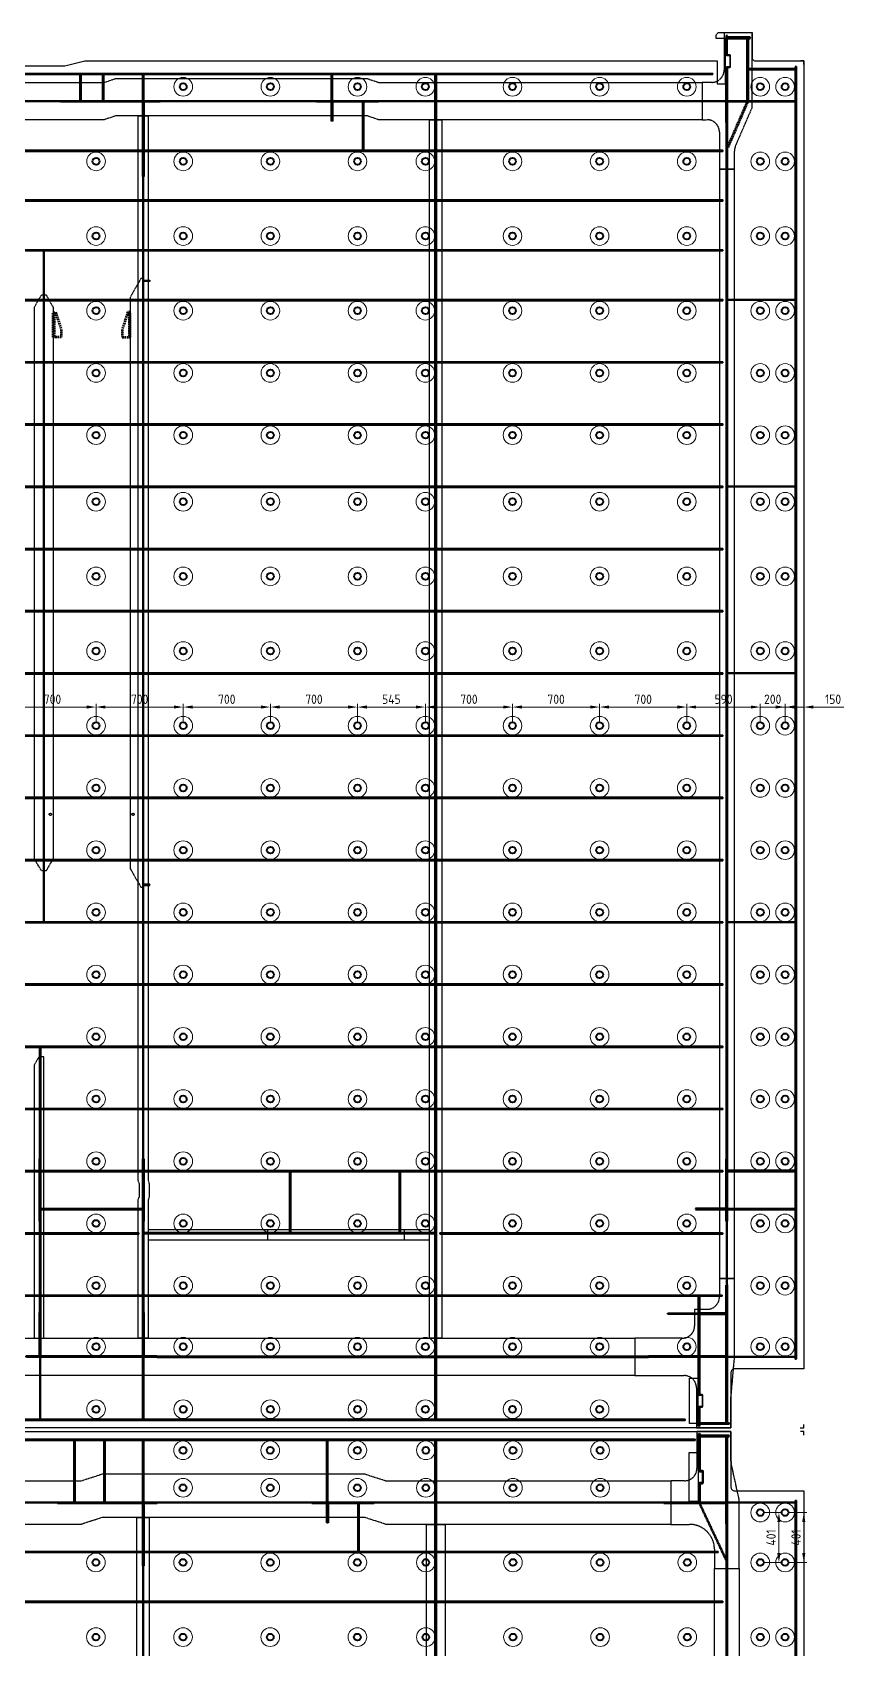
# Model space of a CAD drawing. Header units: millimetres. Extents: x -15442 to 12227, y -1071 to 35649.
# Drawn here: x -8719 to -2202, y 22660 to 35649 of the extents above; entities that cross this region are included whole.
import ezdxf

# ---------------------------------------------------------------- set-up
doc = ezdxf.new("R2010")
doc.units = ezdxf.units.MM
for name, pattern in [('ACAD_ISO10W100', [18, 12, -3, 0, -3]), ('AM_ISO02W050', [7.5, 6, -1.5]), ('AM_ISO08W050', [18, 12, -1.5, 3, -1.5]), ('AM_ISO09W050', [22.5, 12, -1.5, 3, -1.5, 3, -1.5])]:
    doc.linetypes.add(name, pattern=pattern)
for name, color, linetype, lineweight in [('Mechanical-AM_0', 7, 'Continuous', 40), ('Mechanical-AM_11', 3, 'AM_ISO09W050', 25), ('Mechanical-AM_2', 40, 'ACAD_ISO10W100', 70), ('Mechanical-AM_3', 6, 'AM_ISO02W050', 35), ('Mechanical-AM_7', 4, 'AM_ISO08W050', 25), ('Mechanical-AM_9', 253, 'Continuous', 0)]:
    doc.layers.add(name, color=color, linetype=linetype, lineweight=lineweight)
doc.styles.get("Standard").update_dxf_attribs({"font": 'ISOCP.SHX'})
doc.dimstyles.new('AM_ISO', dxfattribs={"dimtxt": 3, "dimasz": 3, "dimexe": 1, "dimexo": 1, "dimgap": 1, "dimtad": 1, "dimdec": 0, "dimdsep": 46, "dimtxsty": 'Standard', "dimcen": 0, "dimclrd": 256, "dimclre": 256, "dimclrt": 2, "dimadec": 0, "dimazin": 2, "dimtp": 0.1, "dimtm": 0.1, "dimtfac": 0.71, "dimtdec": 0, "dimtmove": 0, "dimatfit": 3, "dimfxl": 1, "dimtzin": 0, "dimlwd": -1, "dimlwe": -1, "dimarcsym": 1})

# ---------------------------------------------------------------- blocks, each defined once
blk = doc.blocks.new('cover in closed box DN90xSCH40')
for points in [[(30, 51), (5, 51), (5, 45), (30, 45)], [(36, -48), (36, 48), (30, 48), (30, -48)], [(30, -45), (5, -45), (5, -51), (30, -51)]]:
    blk.add_lwpolyline(points, close=True)
for points in [[(5, 51), (2, 51), (5, 48)], [(30, 48), (30, 51), (33, 48)], [(5, -51), (5, -48), (2, -51)], [(30, -48), (30, -51), (33, -48)]]:
    blk.add_solid(points)
blk = doc.blocks.new('stop plate-tv')
blk.add_line((200, 9), (0, 9))
blk.add_lwpolyline([(0, 0), (200, 0), (200, 20), (60, 65), (0, 65)], close=True)
blk = doc.blocks.new('*D2027')
at = {"layer": 'Defpoints', "color": 0, "transparency": 16777216}
for p in [(-8207, 30227), (-8907, 30077), (-8207, 30077)]:
    blk.add_point(p, dxfattribs=at)
at = {"layer": 'Mechanical-AM_9', "transparency": 16777216}
for p, q in [((-8907, 30102), (-8907, 30252)), ((-8832, 30227), (-8282, 30227)), ((-8207, 30102), (-8207, 30252))]:
    blk.add_line(p, q, dxfattribs=at)
for points in [[(-8832, 30240), (-8832, 30215), (-8907, 30227)], [(-8282, 30240), (-8282, 30215), (-8207, 30227)]]:
    blk.add_solid(points, dxfattribs=at)
at = {"layer": 'Mechanical-AM_9', "color": 2, "transparency": 16777216, "insert": (-8557, 30290), "char_height": 75, "attachment_point": 5}
blk.add_mtext('700', dxfattribs=at)
blk = doc.blocks.new('*D2028')
at = {"layer": 'Defpoints', "color": 0, "transparency": 16777216}
for p in [(-7507, 30227), (-8207, 30077), (-7507, 30077)]:
    blk.add_point(p, dxfattribs=at)
at = {"layer": 'Mechanical-AM_9', "transparency": 16777216}
for p, q in [((-8207, 30102), (-8207, 30252)), ((-8132, 30227), (-7582, 30227)), ((-7507, 30102), (-7507, 30252))]:
    blk.add_line(p, q, dxfattribs=at)
for points in [[(-8132, 30240), (-8132, 30215), (-8207, 30227)], [(-7582, 30240), (-7582, 30215), (-7507, 30227)]]:
    blk.add_solid(points, dxfattribs=at)
at = {"layer": 'Mechanical-AM_9', "color": 2, "transparency": 16777216, "insert": (-7857, 30290), "char_height": 75, "attachment_point": 5}
blk.add_mtext('700', dxfattribs=at)
blk = doc.blocks.new('*D2029')
at = {"layer": 'Defpoints', "color": 0, "transparency": 16777216}
for p in [(-6807, 30227), (-7507, 30077), (-6807, 30077)]:
    blk.add_point(p, dxfattribs=at)
at = {"layer": 'Mechanical-AM_9', "transparency": 16777216}
for p, q in [((-7507, 30102), (-7507, 30252)), ((-7432, 30227), (-6882, 30227)), ((-6807, 30102), (-6807, 30252))]:
    blk.add_line(p, q, dxfattribs=at)
for points in [[(-7432, 30240), (-7432, 30215), (-7507, 30227)], [(-6882, 30240), (-6882, 30215), (-6807, 30227)]]:
    blk.add_solid(points, dxfattribs=at)
at = {"layer": 'Mechanical-AM_9', "color": 2, "transparency": 16777216, "insert": (-7157, 30290), "char_height": 75, "attachment_point": 5}
blk.add_mtext('700', dxfattribs=at)
blk = doc.blocks.new('*D2030')
at = {"layer": 'Defpoints', "color": 0, "transparency": 16777216}
for p in [(-6107, 30227), (-6807, 30077), (-6107, 30077)]:
    blk.add_point(p, dxfattribs=at)
at = {"layer": 'Mechanical-AM_9', "transparency": 16777216}
for p, q in [((-6807, 30102), (-6807, 30252)), ((-6732, 30227), (-6182, 30227)), ((-6107, 30102), (-6107, 30252))]:
    blk.add_line(p, q, dxfattribs=at)
for points in [[(-6732, 30240), (-6732, 30215), (-6807, 30227)], [(-6182, 30240), (-6182, 30215), (-6107, 30227)]]:
    blk.add_solid(points, dxfattribs=at)
at = {"layer": 'Mechanical-AM_9', "color": 2, "transparency": 16777216, "insert": (-6457, 30290), "char_height": 75, "attachment_point": 5}
blk.add_mtext('700', dxfattribs=at)
blk = doc.blocks.new('*D2031')
at = {"layer": 'Defpoints', "color": 0, "transparency": 16777216}
for p in [(-5562, 30227), (-6107, 30077), (-5562, 30077)]:
    blk.add_point(p, dxfattribs=at)
at = {"layer": 'Mechanical-AM_9', "transparency": 16777216}
for p, q in [((-6107, 30102), (-6107, 30252)), ((-6032, 30227), (-5637, 30227)), ((-5562, 30102), (-5562, 30252))]:
    blk.add_line(p, q, dxfattribs=at)
for points in [[(-6032, 30240), (-6032, 30215), (-6107, 30227)], [(-5637, 30240), (-5637, 30215), (-5562, 30227)]]:
    blk.add_solid(points, dxfattribs=at)
at = {"layer": 'Mechanical-AM_9', "color": 2, "transparency": 16777216, "insert": (-5835, 30290), "char_height": 75, "attachment_point": 5}
blk.add_mtext('545', dxfattribs=at)
blk = doc.blocks.new('*D2032')
at = {"layer": 'Defpoints', "color": 0, "transparency": 16777216}
for p in [(-4862, 30227), (-5562, 30077), (-4862, 30077)]:
    blk.add_point(p, dxfattribs=at)
at = {"layer": 'Mechanical-AM_9', "transparency": 16777216}
for p, q in [((-5562, 30102), (-5562, 30252)), ((-5487, 30227), (-4937, 30227)), ((-4862, 30102), (-4862, 30252))]:
    blk.add_line(p, q, dxfattribs=at)
for points in [[(-5487, 30240), (-5487, 30215), (-5562, 30227)], [(-4937, 30240), (-4937, 30215), (-4862, 30227)]]:
    blk.add_solid(points, dxfattribs=at)
at = {"layer": 'Mechanical-AM_9', "color": 2, "transparency": 16777216, "insert": (-5212, 30290), "char_height": 75, "attachment_point": 5}
blk.add_mtext('700', dxfattribs=at)
blk = doc.blocks.new('*D2033')
at = {"layer": 'Defpoints', "color": 0, "transparency": 16777216}
for p in [(-4162, 30227), (-4862, 30077), (-4162, 30077)]:
    blk.add_point(p, dxfattribs=at)
at = {"layer": 'Mechanical-AM_9', "transparency": 16777216}
for p, q in [((-4862, 30102), (-4862, 30252)), ((-4787, 30227), (-4237, 30227)), ((-4162, 30102), (-4162, 30252))]:
    blk.add_line(p, q, dxfattribs=at)
for points in [[(-4787, 30240), (-4787, 30215), (-4862, 30227)], [(-4237, 30240), (-4237, 30215), (-4162, 30227)]]:
    blk.add_solid(points, dxfattribs=at)
at = {"layer": 'Mechanical-AM_9', "color": 2, "transparency": 16777216, "insert": (-4512, 30290), "char_height": 75, "attachment_point": 5}
blk.add_mtext('700', dxfattribs=at)
blk = doc.blocks.new('*D2034')
at = {"layer": 'Defpoints', "color": 0, "transparency": 16777216}
for p in [(-3462, 30227), (-4162, 30077), (-3462, 30077)]:
    blk.add_point(p, dxfattribs=at)
at = {"layer": 'Mechanical-AM_9', "transparency": 16777216}
for p, q in [((-4162, 30102), (-4162, 30252)), ((-4087, 30227), (-3537, 30227)), ((-3462, 30102), (-3462, 30252))]:
    blk.add_line(p, q, dxfattribs=at)
for points in [[(-4087, 30240), (-4087, 30215), (-4162, 30227)], [(-3537, 30240), (-3537, 30215), (-3462, 30227)]]:
    blk.add_solid(points, dxfattribs=at)
at = {"layer": 'Mechanical-AM_9', "color": 2, "transparency": 16777216, "insert": (-3812, 30290), "char_height": 75, "attachment_point": 5}
blk.add_mtext('700', dxfattribs=at)
blk = doc.blocks.new('*D2035')
at = {"layer": 'Defpoints', "color": 0, "transparency": 16777216}
for p in [(-2872, 30227), (-3462, 30077), (-2872, 30077)]:
    blk.add_point(p, dxfattribs=at)
at = {"layer": 'Mechanical-AM_9', "transparency": 16777216}
for p, q in [((-3462, 30102), (-3462, 30252)), ((-3387, 30227), (-2947, 30227)), ((-2872, 30102), (-2872, 30252))]:
    blk.add_line(p, q, dxfattribs=at)
for points in [[(-3387, 30240), (-3387, 30215), (-3462, 30227)], [(-2947, 30240), (-2947, 30215), (-2872, 30227)]]:
    blk.add_solid(points, dxfattribs=at)
at = {"layer": 'Mechanical-AM_9', "color": 2, "transparency": 16777216, "insert": (-3167, 30290), "char_height": 75, "attachment_point": 5}
blk.add_mtext('590', dxfattribs=at)
blk = doc.blocks.new('*D2036')
at = {"layer": 'Defpoints', "color": 0, "transparency": 16777216}
for p in [(-2672, 30227), (-2872, 30077), (-2672, 30077)]:
    blk.add_point(p, dxfattribs=at)
at = {"layer": 'Mechanical-AM_9', "transparency": 16777216}
for p, q in [((-2947, 30227), (-3022, 30227)), ((-2872, 30102), (-2872, 30252)), ((-2872, 30227), (-2672, 30227)), ((-2672, 30102), (-2672, 30252)), ((-2597, 30227), (-2522, 30227))]:
    blk.add_line(p, q, dxfattribs=at)
for points in [[(-2947, 30240), (-2947, 30215), (-2872, 30227)], [(-2597, 30240), (-2597, 30215), (-2672, 30227)]]:
    blk.add_solid(points, dxfattribs=at)
at = {"layer": 'Mechanical-AM_9', "color": 2, "transparency": 16777216, "insert": (-2772, 30290), "char_height": 75, "attachment_point": 5}
blk.add_mtext('200', dxfattribs=at)
blk = doc.blocks.new('*D2037')
at = {"layer": 'Defpoints', "color": 0, "transparency": 16777216}
for p in [(-2522, 30227), (-2672, 30077), (-2522, 30077)]:
    blk.add_point(p, dxfattribs=at)
at = {"layer": 'Mechanical-AM_9', "transparency": 16777216}
for p, q in [((-2747, 30227), (-2822, 30227)), ((-2672, 30102), (-2672, 30252)), ((-2672, 30227), (-2522, 30227)), ((-2522, 30102), (-2522, 30252)), ((-2447, 30227), (-2202, 30227))]:
    blk.add_line(p, q, dxfattribs=at)
for points in [[(-2747, 30240), (-2747, 30215), (-2672, 30227)], [(-2447, 30240), (-2447, 30215), (-2522, 30227)]]:
    blk.add_solid(points, dxfattribs=at)
at = {"layer": 'Mechanical-AM_9', "color": 2, "transparency": 16777216, "insert": (-2287, 30290), "char_height": 75, "attachment_point": 5}
blk.add_mtext('150', dxfattribs=at)
blk = doc.blocks.new('*D2113')
at = {"layer": 'Defpoints', "color": 0, "transparency": 16777216}
for p in [(-2672, 23754), (-2522, 23754), (-2672, 23353)]:
    blk.add_point(p, dxfattribs=at)
at = {"layer": 'Mechanical-AM_9', "transparency": 16777216}
for p, q in [((-2647, 23754), (-2497, 23754)), ((-2522, 23428), (-2522, 23679)), ((-2647, 23353), (-2497, 23353))]:
    blk.add_line(p, q, dxfattribs=at)
for points in [[(-2535, 23679), (-2510, 23679), (-2522, 23754)], [(-2535, 23428), (-2510, 23428), (-2522, 23353)]]:
    blk.add_solid(points, dxfattribs=at)
at = {"layer": 'Mechanical-AM_9', "color": 2, "transparency": 16777216, "insert": (-2585, 23554), "char_height": 75, "attachment_point": 5, "rotation": 90}
blk.add_mtext('401', dxfattribs=at)
blk = doc.blocks.new('*D2115')
at = {"layer": 'Defpoints', "color": 0, "transparency": 16777216}
for p in [(-2872, 23754), (-2722, 23754), (-2872, 23353)]:
    blk.add_point(p, dxfattribs=at)
at = {"layer": 'Mechanical-AM_9', "transparency": 16777216}
for p, q in [((-2847, 23754), (-2697, 23754)), ((-2722, 23428), (-2722, 23679)), ((-2847, 23353), (-2697, 23353))]:
    blk.add_line(p, q, dxfattribs=at)
for points in [[(-2735, 23679), (-2710, 23679), (-2722, 23754)], [(-2735, 23428), (-2710, 23428), (-2722, 23353)]]:
    blk.add_solid(points, dxfattribs=at)
at = {"layer": 'Mechanical-AM_9', "color": 2, "transparency": 16777216, "insert": (-2785, 23554), "char_height": 75, "attachment_point": 5, "rotation": 90}
blk.add_mtext('401', dxfattribs=at)
blk = doc.blocks.new('PNL_01_2_1_L.H_4', base_point=(-15292.1, 24434.2))
for centre in [(-7507.1, 35212.2), (-6807.1, 35212.2), (-6107.1, 35212.2), (-5562.1, 35212.2), (-4862.1, 35212.2), (-4162.1, 35212.2), (-3462.1, 35212.2), (-2872.1, 35212.2), (-2672.1, 35212.2), (-8207.1, 34612.2), (-7507.1, 34612.2), (-6807.1, 34612.2), (-6107.1, 34612.2), (-5562.1, 34612.2), (-4862.1, 34612.2), (-4162.1, 34612.2), (-3462.1, 34612.2), (-2872.1, 34612.2), (-2672.1, 34612.2), (-8207.1, 34012.2), (-7507.1, 34012.2), (-6807.1, 34012.2), (-6107.1, 34012.2), (-5562.1, 34012.2), (-4862.1, 34012.2), (-4162.1, 34012.2), (-3462.1, 34012.2), (-2872.1, 34012.2), (-2672.1, 34012.2), (-8207.1, 33412.2), (-7507.1, 33412.2), (-6807.1, 33412.2), (-6107.1, 33412.2), (-5562.1, 33412.2), (-4862.1, 33412.2), (-4162.1, 33412.2), (-3462.1, 33412.2), (-2872.1, 33412.2), (-2672.1, 33412.2), (-8207.1, 32912.2), (-7507.1, 32912.2), (-6807.1, 32912.2), (-6107.1, 32912.2), (-5562.1, 32912.2), (-4862.1, 32912.2), (-4162.1, 32912.2), (-3462.1, 32912.2), (-2872.1, 32912.2), (-2672.1, 32912.2), (-8207.1, 32412.2), (-7507.1, 32412.2), (-6807.1, 32412.2), (-6107.1, 32412.2), (-5562.1, 32412.2), (-4862.1, 32412.2), (-4162.1, 32412.2), (-3462.1, 32412.2), (-2872.1, 32412.2), (-2672.1, 32412.2), (-8207.1, 31877.2), (-7507.1, 31877.2), (-6807.1, 31877.2), (-6107.1, 31877.2), (-5562.1, 31877.2), (-4862.1, 31877.2), (-4162.1, 31877.2), (-3462.1, 31877.2), (-2872.1, 31877.2), (-2672.1, 31877.2), (-8207.1, 31277.2), (-7507.1, 31277.2), (-6807.1, 31277.2), (-6107.1, 31277.2), (-5562.1, 31277.2), (-4862.1, 31277.2), (-4162.1, 31277.2), (-3462.1, 31277.2), (-2872.1, 31277.2), (-2672.1, 31277.2), (-8207.1, 30677.2), (-7507.1, 30677.2), (-6807.1, 30677.2), (-6107.1, 30677.2), (-5562.1, 30677.2), (-4862.1, 30677.2), (-4162.1, 30677.2), (-3462.1, 30677.2), (-2872.1, 30677.2), (-2672.1, 30677.2), (-8207.1, 30077.2), (-7507.1, 30077.2), (-6807.1, 30077.2), (-6107.1, 30077.2), (-5562.1, 30077.2), (-4862.1, 30077.2), (-4162.1, 30077.2), (-3462.1, 30077.2), (-2872.1, 30077.2), (-2672.1, 30077.2), (-8207.1, 29577.2), (-7507.1, 29577.2), (-6807.1, 29577.2), (-6107.1, 29577.2), (-5562.1, 29577.2), (-4862.1, 29577.2), (-4162.1, 29577.2), (-3462.1, 29577.2), (-2872.1, 29577.2), (-2672.1, 29577.2), (-8207.1, 29077.2), (-7507.1, 29077.2), (-6807.1, 29077.2), (-6107.1, 29077.2), (-5562.1, 29077.2), (-4862.1, 29077.2), (-4162.1, 29077.2), (-3462.1, 29077.2), (-2872.1, 29077.2), (-2672.1, 29077.2), (-8207.1, 28577.2), (-7507.1, 28577.2), (-6807.1, 28577.2), (-6107.1, 28577.2), (-5562.1, 28577.2), (-4862.1, 28577.2), (-4162.1, 28577.2), (-3462.1, 28577.2), (-2872.1, 28577.2), (-2672.1, 28577.2), (-8207.1, 28077.2), (-7507.1, 28077.2), (-6807.1, 28077.2), (-6107.1, 28077.2), (-5562.1, 28077.2), (-4862.1, 28077.2), (-4162.1, 28077.2), (-3462.1, 28077.2), (-2872.1, 28077.2), (-2672.1, 28077.2), (-8207.1, 27577.2), (-7507.1, 27577.2), (-6807.1, 27577.2), (-6107.1, 27577.2), (-5562.1, 27577.2), (-4862.1, 27577.2), (-4162.1, 27577.2), (-3462.1, 27577.2), (-2872.1, 27577.2), (-2672.1, 27577.2), (-8207.1, 27077.2), (-7507.1, 27077.2), (-6807.1, 27077.2), (-6107.1, 27077.2), (-5562.1, 27077.2), (-4862.1, 27077.2), (-4162.1, 27077.2), (-3462.1, 27077.2), (-2872.1, 27077.2), (-2672.1, 27077.2), (-8207.1, 26577.2), (-7507.1, 26577.2), (-6807.1, 26577.2), (-6107.1, 26577.2), (-5562.1, 26577.2), (-4862.1, 26577.2), (-4162.1, 26577.2), (-3462.1, 26577.2), (-2872.1, 26577.2), (-2672.1, 26577.2), (-8207.1, 26077.2), (-7507.1, 26077.2), (-6807.1, 26077.2), (-6107.1, 26077.2), (-5562.1, 26077.2), (-4862.1, 26077.2), (-4162.1, 26077.2), (-3462.1, 26077.2), (-2872.1, 26077.2), (-2672.1, 26077.2), (-8207.1, 25577.2), (-7507.1, 25577.2), (-6807.1, 25577.2), (-6107.1, 25577.2), (-5562.1, 25577.2), (-4862.1, 25577.2), (-4162.1, 25577.2), (-3462.1, 25577.2), (-2872.1, 25577.2), (-2672.1, 25577.2), (-8207.1, 25087.2), (-7507.1, 25087.2), (-6807.1, 25087.2), (-6107.1, 25087.2), (-5562.1, 25087.2), (-4862.1, 25087.2), (-4162.1, 25087.2), (-3462.1, 25087.2), (-2872.1, 25087.2), (-2672.1, 25087.2), (-8207.1, 24584.2), (-7507.1, 24584.2), (-6807.1, 24584.2), (-6107.1, 24584.2), (-5562.1, 24584.2), (-4862.1, 24584.2), (-4162.1, 24584.2)]:
    blk.add_circle(centre, 27.5)
at = {"layer": 'Mechanical-AM_9'}
for centre in [(-7507.1, 35212.2), (-6807.1, 35212.2), (-6107.1, 35212.2), (-5562.1, 35212.2), (-4862.1, 35212.2), (-4162.1, 35212.2), (-3462.1, 35212.2), (-2872.1, 35212.2), (-2672.1, 35212.2), (-8207.1, 34612.2), (-7507.1, 34612.2), (-6807.1, 34612.2), (-6107.1, 34612.2), (-5562.1, 34612.2), (-4862.1, 34612.2), (-4162.1, 34612.2), (-3462.1, 34612.2), (-2872.1, 34612.2), (-2672.1, 34612.2), (-8207.1, 34012.2), (-7507.1, 34012.2), (-6807.1, 34012.2), (-6107.1, 34012.2), (-5562.1, 34012.2), (-4862.1, 34012.2), (-4162.1, 34012.2), (-3462.1, 34012.2), (-2872.1, 34012.2), (-2672.1, 34012.2), (-8207.1, 33412.2), (-7507.1, 33412.2), (-6807.1, 33412.2), (-6107.1, 33412.2), (-5562.1, 33412.2), (-4862.1, 33412.2), (-4162.1, 33412.2), (-3462.1, 33412.2), (-2872.1, 33412.2), (-2672.1, 33412.2), (-8207.1, 32912.2), (-7507.1, 32912.2), (-6807.1, 32912.2), (-6107.1, 32912.2), (-5562.1, 32912.2), (-4862.1, 32912.2), (-4162.1, 32912.2), (-3462.1, 32912.2), (-2872.1, 32912.2), (-2672.1, 32912.2), (-8207.1, 32412.2), (-7507.1, 32412.2), (-6807.1, 32412.2), (-6107.1, 32412.2), (-5562.1, 32412.2), (-4862.1, 32412.2), (-4162.1, 32412.2), (-3462.1, 32412.2), (-2872.1, 32412.2), (-2672.1, 32412.2), (-8207.1, 31877.2), (-7507.1, 31877.2), (-6807.1, 31877.2), (-6107.1, 31877.2), (-5562.1, 31877.2), (-4862.1, 31877.2), (-4162.1, 31877.2), (-3462.1, 31877.2), (-2872.1, 31877.2), (-2672.1, 31877.2), (-8207.1, 31277.2), (-7507.1, 31277.2), (-6807.1, 31277.2), (-6107.1, 31277.2), (-5562.1, 31277.2), (-4862.1, 31277.2), (-4162.1, 31277.2), (-3462.1, 31277.2), (-2872.1, 31277.2), (-2672.1, 31277.2), (-8207.1, 30677.2), (-7507.1, 30677.2), (-6807.1, 30677.2), (-6107.1, 30677.2), (-5562.1, 30677.2), (-4862.1, 30677.2), (-4162.1, 30677.2), (-3462.1, 30677.2), (-2872.1, 30677.2), (-2672.1, 30677.2), (-8207.1, 30077.2), (-7507.1, 30077.2), (-6807.1, 30077.2), (-6107.1, 30077.2), (-5562.1, 30077.2), (-4862.1, 30077.2), (-4162.1, 30077.2), (-3462.1, 30077.2), (-2872.1, 30077.2), (-2672.1, 30077.2), (-8207.1, 29577.2), (-7507.1, 29577.2), (-6807.1, 29577.2), (-6107.1, 29577.2), (-5562.1, 29577.2), (-4862.1, 29577.2), (-4162.1, 29577.2), (-3462.1, 29577.2), (-2872.1, 29577.2), (-2672.1, 29577.2), (-8207.1, 29077.2), (-7507.1, 29077.2), (-6807.1, 29077.2), (-6107.1, 29077.2), (-5562.1, 29077.2), (-4862.1, 29077.2), (-4162.1, 29077.2), (-3462.1, 29077.2), (-2872.1, 29077.2), (-2672.1, 29077.2), (-8207.1, 28577.2), (-7507.1, 28577.2), (-6807.1, 28577.2), (-6107.1, 28577.2), (-5562.1, 28577.2), (-4862.1, 28577.2), (-4162.1, 28577.2), (-3462.1, 28577.2), (-2872.1, 28577.2), (-2672.1, 28577.2), (-8207.1, 28077.2), (-7507.1, 28077.2), (-6807.1, 28077.2), (-6107.1, 28077.2), (-5562.1, 28077.2), (-4862.1, 28077.2), (-4162.1, 28077.2), (-3462.1, 28077.2), (-2872.1, 28077.2), (-2672.1, 28077.2), (-8207.1, 27577.2), (-7507.1, 27577.2), (-6807.1, 27577.2), (-6107.1, 27577.2), (-5562.1, 27577.2), (-4862.1, 27577.2), (-4162.1, 27577.2), (-3462.1, 27577.2), (-2872.1, 27577.2), (-2672.1, 27577.2), (-8207.1, 27077.2), (-7507.1, 27077.2), (-6807.1, 27077.2), (-6107.1, 27077.2), (-5562.1, 27077.2), (-4862.1, 27077.2), (-4162.1, 27077.2), (-3462.1, 27077.2), (-2872.1, 27077.2), (-2672.1, 27077.2), (-8207.1, 26577.2), (-7507.1, 26577.2), (-6807.1, 26577.2), (-6107.1, 26577.2), (-5562.1, 26577.2), (-4862.1, 26577.2), (-4162.1, 26577.2), (-3462.1, 26577.2), (-2872.1, 26577.2), (-2672.1, 26577.2), (-8207.1, 26077.2), (-7507.1, 26077.2), (-6807.1, 26077.2), (-6107.1, 26077.2), (-5562.1, 26077.2), (-4862.1, 26077.2), (-4162.1, 26077.2), (-3462.1, 26077.2), (-2872.1, 26077.2), (-2672.1, 26077.2), (-8207.1, 25577.2), (-7507.1, 25577.2), (-6807.1, 25577.2), (-6107.1, 25577.2), (-5562.1, 25577.2), (-4862.1, 25577.2), (-4162.1, 25577.2), (-3462.1, 25577.2), (-2872.1, 25577.2), (-2672.1, 25577.2), (-8207.1, 25087.2), (-7507.1, 25087.2), (-6807.1, 25087.2), (-6107.1, 25087.2), (-5562.1, 25087.2), (-4862.1, 25087.2), (-4162.1, 25087.2), (-3462.1, 25087.2), (-2872.1, 25087.2), (-2672.1, 25087.2), (-8207.1, 24584.2), (-7507.1, 24584.2), (-6807.1, 24584.2), (-6107.1, 24584.2), (-5562.1, 24584.2), (-4862.1, 24584.2), (-4162.1, 24584.2)]:
    blk.add_circle(centre, 75, dxfattribs=at)
for p1, p2, picture, middle in [((-8907.1, 30077.2), (-8207.1, 30077.2), '*D2027', (-8557.1, 30289.7)), ((-8207.1, 30077.2), (-7507.1, 30077.2), '*D2028', (-7857.1, 30289.7)), ((-7507.1, 30077.2), (-6807.1, 30077.2), '*D2029', (-7157.1, 30289.7)), ((-6807.1, 30077.2), (-6107.1, 30077.2), '*D2030', (-6457.1, 30289.7)), ((-6107.1, 30077.2), (-5562.1, 30077.2), '*D2031', (-5834.6, 30289.7)), ((-5562.1, 30077.2), (-4862.1, 30077.2), '*D2032', (-5212.1, 30289.7)), ((-4862.1, 30077.2), (-4162.1, 30077.2), '*D2033', (-4512.1, 30289.7)), ((-4162.1, 30077.2), (-3462.1, 30077.2), '*D2034', (-3812.1, 30289.7)), ((-3462.1, 30077.2), (-2872.1, 30077.2), '*D2035', (-3167.1, 30289.7)), ((-2872.1, 30077.2), (-2672.1, 30077.2), '*D2036', (-2772.1, 30289.7)), ((-2672.1, 30077.2), (-2522.1, 30077.2), '*D2037', (-2287.1, 30289.7))]:
    dim = blk.add_aligned_dim(p1=p1, p2=p2, distance=150, dimstyle='AM_ISO', override={"dimscale": 25}, dxfattribs=at)
    dim.commit()
    dim.dimension.update_dxf_attribs({"geometry": picture, "text_midpoint": middle})
blk = doc.blocks.new('PNL_01_2_2_L.H_4', base_point=(-15292.1, 10174.2))
for centre in [(-7508.2, 24254.2), (-6808.2, 24254.2), (-6108.2, 24254.2), (-5558.2, 24254.2), (-4858.2, 24254.2), (-4158.2, 24254.2), (-7508.2, 23953.3), (-6808.2, 23953.3), (-6108.2, 23953.3), (-5558.2, 23953.3), (-4858.2, 23953.3), (-4158.2, 23953.3), (-8208.2, 23353.3), (-7508.2, 23353.3), (-6808.2, 23353.3), (-6108.2, 23353.3), (-5558.2, 23353.3), (-4858.2, 23353.3), (-4158.2, 23353.3), (-3458.2, 23353.3), (-8208.2, 22753.3), (-7508.2, 22753.3), (-6808.2, 22753.3), (-6108.2, 22753.3), (-5558.2, 22753.3), (-4858.2, 22753.3), (-4158.2, 22753.3), (-3458.2, 22753.3), (-2872.1, 22753.3), (-2672.1, 22753.3)]:
    blk.add_circle(centre, 27.5)
at = {"color": 4}
for centre in [(-2872.1, 23754.2), (-2672.1, 23754.2), (-2872.1, 23353.3), (-2672.1, 23353.3)]:
    blk.add_circle(centre, 27.5, dxfattribs=at)
at = {"layer": 'Mechanical-AM_9'}
for centre in [(-7508.2, 24254.2), (-6808.2, 24254.2), (-6108.2, 24254.2), (-5558.2, 24254.2), (-4858.2, 24254.2), (-4158.2, 24254.2), (-7508.2, 23953.3), (-6808.2, 23953.3), (-6108.2, 23953.3), (-5558.2, 23953.3), (-4858.2, 23953.3), (-4158.2, 23953.3), (-2872.1, 23754.2), (-2672.1, 23754.2), (-8208.2, 23353.3), (-7508.2, 23353.3), (-6808.2, 23353.3), (-6108.2, 23353.3), (-5558.2, 23353.3), (-4858.2, 23353.3), (-4158.2, 23353.3), (-3458.2, 23353.3), (-2872.1, 23353.3), (-2672.1, 23353.3), (-8208.2, 22753.3), (-7508.2, 22753.3), (-6808.2, 22753.3), (-6108.2, 22753.3), (-5558.2, 22753.3), (-4858.2, 22753.3), (-4158.2, 22753.3), (-3458.2, 22753.3), (-2872.1, 22753.3), (-2672.1, 22753.3)]:
    blk.add_circle(centre, 75, dxfattribs=at)
for p1, p2, picture, middle in [((-2872.1, 23353.3), (-2872.1, 23754.2), '*D2115', (-2784.6, 23553.8)), ((-2672.1, 23353.3), (-2672.1, 23754.2), '*D2113', (-2584.6, 23553.8))]:
    dim = blk.add_aligned_dim(p1=p1, p2=p2, distance=-150, dimstyle='AM_ISO', override={"dimscale": 25}, dxfattribs=at)
    dim.commit()
    dim.dimension.update_dxf_attribs({"geometry": picture, "text_midpoint": middle})

msp = doc.modelspace()

# ---------------------------------------------------------------- linework, layer by layer
msp.add_lwpolyline([(-9098, 35379), (-8457, 35379), (-8297, 35419), (-3217, 35419), (-3217, 35235), (-3152, 35235), (-3152, 35600), (-3227, 35600), (-3227, 35619, -0.414214), (-3197, 35649), (-2938, 35649), (-2938, 35449, 0.414215), (-2908, 35419), (-2522, 35419), (-2522, 24909), (-3077, 24909, 0.414214), (-3107, 24879), (-3107, 24434), (-14757, 24434)], format="xyb")
for points in [[(-3439, 24834), (-3374, 24834), (-3374, 24469), (-3439, 24469)], [(-3442, 24237), (-3371, 24237), (-3371, 23842), (-3442, 23842)]]:
    msp.add_lwpolyline(points, close=True)
msp.add_lwpolyline([(-14757, 24404), (-3107, 24404), (-3107, 23959, 0.414214), (-3077, 23929), (-2522, 23929), (-2522, 10389), (-3077, 10389, 0.414214), (-3107, 10359), (-3107, 10174), (-14757, 10174), (-14757, 10359, 0.414214), (-14787, 10389), (-15292, 10389), (-15292, 23929), (-14787, 23929, 0.414214), (-14757, 23959)], format="xyb", close=True)
at = {"layer": 'Mechanical-AM_0', "linetype": 'AM_ISO02W050'}
for points in [[(-3137, 35624), (-3147, 35624), (-3147, 35468), (-3137, 35468)], [(-2953, 35609), (-3137, 35609), (-3137, 35599), (-2953, 35599)], [(-2978, 35599), (-2968, 35599), (-2968, 35100), (-2978, 35100)], [(-3137, 34924), (-3147, 34924), (-3147, 35366), (-3137, 35366)], [(-8334, 35309), (-8328, 35309), (-8328, 35100), (-8334, 35100)], [(-8153, 35309), (-8147, 35309), (-8147, 35100), (-8153, 35100)], [(-7832, 35309), (-7826, 35309), (-7826, 35100), (-7832, 35100)], [(-6317, 35309), (-6311, 35309), (-6311, 35100), (-6317, 35100)], [(-5482, 35309), (-5476, 35309), (-5476, 35100), (-5482, 35100)], [(-14717, 35100), (-8493, 35100), (-8493, 35094), (-14717, 35094)], [(-7693, 35090), (-8493, 35090), (-8493, 35100), (-7693, 35100)], [(-7822, 34490), (-7832, 34490), (-7832, 35090), (-7822, 35090)], [(-6437, 35094), (-7693, 35094), (-7693, 35100), (-6437, 35100)], [(-5937, 35090), (-6437, 35090), (-6437, 35100), (-5937, 35100)], [(-6317, 35090), (-6307, 35090), (-6307, 34935), (-6317, 34935)], [(-6057, 35090), (-6067, 35090), (-6067, 34702), (-6057, 34702)], [(-3147, 35094), (-5937, 35094), (-5937, 35100), (-3147, 35100)], [(-5482, 35094), (-5476, 35094), (-5476, 25008), (-5482, 25008)], [(-3137, 35100), (-2592, 35100), (-2592, 35090), (-3137, 35090)], [(-2973, 35087), (-3132, 34720), (-3137, 34723), (-2978, 35090)], [(-3143, 34924), (-3137, 34924), (-3137, 26595), (-3143, 26595)], [(-7832, 26596), (-7826, 26596), (-7826, 34490), (-7832, 34490)], [(-8624, 28502), (-8624, 33892), (-8630, 33892), (-8630, 28502)], [(-7776, 33655), (-7776, 33649), (-7826, 33649), (-7826, 33655)], [(-3137, 33502), (-2592, 33502), (-2592, 33496), (-3137, 33496)], [(-3137, 32002), (-2592, 32002), (-2592, 31996), (-3137, 31996)], [(-3137, 30502), (-2592, 30502), (-2592, 30496), (-3137, 30496)], [(-7776, 28795), (-7776, 28801), (-7826, 28801), (-7826, 28795)], [(-3137, 28502), (-2592, 28502), (-2592, 28496), (-3137, 28496)], [(-8658, 27492), (-8652, 27492), (-8652, 26596), (-8658, 26596)], [(-8662, 26596), (-8652, 26596), (-8652, 26095), (-8662, 26095)], [(-7832, 26596), (-7822, 26596), (-7822, 26095), (-7832, 26095)], [(-3137, 26095), (-3147, 26095), (-3147, 26595), (-3137, 26595)], [(-3137, 26496), (-2592, 26496), (-2592, 26502), (-3137, 26502)], [(-6650, 26492), (-6644, 26492), (-6644, 26002), (-6650, 26002)], [(-5769, 26492), (-5763, 26492), (-5763, 26002), (-5769, 26002)], [(-8652, 26194), (-8652, 26188), (-7832, 26188), (-7832, 26194)], [(-3392, 26188), (-3147, 26188), (-3147, 26198), (-3392, 26198)], [(-3137, 26188), (-2592, 26188), (-2592, 26194), (-3137, 26194)], [(-8658, 26095), (-8652, 26095), (-8652, 25362), (-8658, 25362)], [(-7832, 26095), (-7826, 26095), (-7826, 25362), (-7832, 25362)], [(-7826, 25996), (-5482, 25996), (-5482, 26002), (-7826, 26002)], [(-3137, 26095), (-3143, 26095), (-3143, 25584), (-3137, 25584)], [(-3359, 25012), (-3369, 25012), (-3369, 25492), (-3359, 25492)], [(-3137, 24474), (-3147, 24474), (-3147, 25584), (-3137, 25584)], [(-8662, 25362), (-8652, 25362), (-8652, 25012), (-8662, 25012)], [(-7832, 25362), (-7822, 25362), (-7822, 25012), (-7832, 25012)], [(-3614, 25357), (-3369, 25357), (-3369, 25347), (-3614, 25347)], [(-3359, 25347), (-3147, 25347), (-3147, 25357), (-3359, 25357)], [(-8767, 25012), (-7717, 25012), (-7717, 25002), (-8767, 25002)], [(-8652, 25002), (-8658, 25002), (-8658, 24504), (-8652, 24504)], [(-7832, 25002), (-7826, 25002), (-7826, 24504), (-7832, 24504)], [(-7717, 25002), (-3769, 25002), (-3769, 25008), (-7717, 25008)], [(-5482, 25002), (-5476, 25002), (-5476, 24504), (-5482, 24504)], [(-3769, 25012), (-3147, 25012), (-3147, 25002), (-3769, 25002)], [(-3369, 25002), (-3359, 25002), (-3359, 24703), (-3369, 24703)], [(-3137, 25008), (-2592, 25008), (-2592, 25002), (-3137, 25002)], [(-3359, 24449), (-3369, 24449), (-3369, 24601), (-3359, 24601)], [(-3359, 24474), (-3122, 24474), (-3122, 24464), (-3359, 24464)], [(-8383, 24334), (-8377, 24334), (-8377, 23837), (-8383, 23837)], [(-8142, 24334), (-8136, 24334), (-8136, 23837), (-8142, 23837)], [(-7832, 24334), (-7826, 24334), (-7826, 23837), (-7832, 23837)], [(-6353, 24334), (-6347, 24334), (-6347, 23837), (-6353, 23837)], [(-5482, 24334), (-5476, 24334), (-5476, 23837), (-5482, 23837)], [(-3366, 24090), (-3366, 24389), (-3356, 24389), (-3356, 24090)], [(-3122, 24374), (-3356, 24374), (-3356, 24364), (-3122, 24364)], [(-3137, 23664), (-3147, 23664), (-3147, 24364), (-3137, 24364)], [(-3356, 23988), (-3356, 23837), (-3366, 23837), (-3366, 23988)], [(-14217, 23837), (-8517, 23837), (-8517, 23831), (-14217, 23831)], [(-7717, 23827), (-8517, 23827), (-8517, 23837), (-7717, 23837)], [(-7822, 23327), (-7832, 23327), (-7832, 23827), (-7822, 23827)], [(-6473, 23831), (-7717, 23831), (-7717, 23837), (-6473, 23837)], [(-5973, 23827), (-6473, 23827), (-6473, 23837), (-5973, 23837)], [(-6353, 23827), (-6343, 23827), (-6343, 23672), (-6353, 23672)], [(-6093, 23827), (-6103, 23827), (-6103, 23442), (-6093, 23442)], [(-3647, 23831), (-5973, 23831), (-5973, 23837), (-3647, 23837)], [(-5482, 23831), (-5476, 23831), (-5476, 10748), (-5482, 10748)], [(-3147, 23827), (-3647, 23827), (-3647, 23837), (-3147, 23837)], [(-3361, 23824), (-3149, 23372), (-3143, 23374), (-3356, 23827)], [(-3137, 23837), (-2592, 23837), (-2592, 23831), (-3137, 23831)], [(-3143, 23664), (-3137, 23664), (-3137, 10914), (-3143, 10914)], [(-7832, 12402), (-7826, 12402), (-7826, 23327), (-7832, 23327)]]:
    msp.add_lwpolyline(points, close=True, dxfattribs=at)
at = {"layer": 'Mechanical-AM_11', "color": 4}
for p, q in [((-6829, 26026), (-6829, 25946)), ((-5733, 26026), (-5733, 25946))]:
    msp.add_line(p, q, dxfattribs=at)
at = {"layer": 'Mechanical-AM_11', "color": 3}
for points in [[(-2938, 35041), (-2938, 35644), (-3162, 35644), (-3162, 35347, -0.414214), (-3262, 35247), (-3338, 35247), (-3338, 34947), (-3300, 34947, -0.414214), (-3200, 34847), (-3200, 34549), (-3080, 34549), (-3080, 34693, -0.102541), (-3072, 34732)], [(-3880, 24855), (-3484, 24855, -0.414214), (-3384, 24755), (-3384, 24434), (-3107, 24434), (-3107, 24679), (-3080, 24987), (-3080, 25634), (-3200, 25634), (-3200, 25487, -0.414214), (-3300, 25387), (-3399, 25387), (-3399, 25255, -0.414214), (-3499, 25155), (-3880, 25155)], [(-3381, 24404), (-3381, 24109, -0.414214), (-3481, 24009), (-3590, 24009), (-3590, 23659), (-3440, 23659, -0.414214), (-3240, 23459), (-3240, 23304), (-3040, 23304), (-3040, 23852), (-3105, 24148, -0.053748), (-3107, 24170), (-3107, 24404)]]:
    msp.add_lwpolyline(points, format="xyb", close=True, dxfattribs=at)
for points in [[(-6502, 35277), (-6027, 35277), (-5937, 35247), (-3338, 35247), (-3338, 34947), (-5937, 34947), (-6027, 34977), (-6502, 34977), (-8052, 34977), (-8142, 34947), (-14488, 34947), (-14488, 35247), (-8142, 35247), (-8052, 35277)], [(-7789, 26265), (-7789, 25155), (-7869, 25155), (-7869, 26265), (-7859, 26295), (-7859, 26395), (-7869, 26425), (-7869, 34977), (-7789, 34977), (-7789, 26425), (-7779, 26395), (-7779, 26295)], [(-5429, 25155), (-5529, 25155), (-5529, 34947), (-5429, 34947)], [(-3200, 25634), (-3080, 25634), (-3080, 34549), (-3200, 34549)], [(-7832, 33670), (-7847, 33670), (-7932, 33522), (-7932, 28927), (-7847, 28780), (-7832, 28780)], [(-8705, 25155), (-8625, 25155), (-8625, 27383), (-8625, 27417), (-8665, 27417), (-8705, 27348)], [(-7789, 25946), (-5529, 25946), (-5529, 26026), (-7789, 26026)], [(-13984, 25155), (-3880, 25155), (-3880, 24855), (-13984, 24855)], [(-8327, 23659), (-14275, 23659), (-14275, 24009), (-8327, 24009), (-8157, 24064), (-8157, 24064), (-8157, 24064), (-8157, 24064), (-6048, 24064), (-6048, 24064), (-5878, 24009), (-3590, 24009), (-3590, 23659), (-5878, 23659), (-6048, 23714), (-6048, 23714), (-6048, 23714), (-8157, 23714), (-8157, 23714), (-8157, 23714)], [(-7879, 11771), (-7850, 11861), (-7850, 11961), (-7879, 12051), (-7879, 23714), (-7779, 23714), (-7779, 12051), (-7750, 11961), (-7750, 11861), (-7779, 11771), (-7779, 10899), (-7879, 10899)], [(-5404, 10920), (-5554, 10920), (-5554, 23659), (-5404, 23659)], [(-3040, 12374), (-3240, 12374), (-3240, 23304), (-3040, 23304)]]:
    msp.add_lwpolyline(points, close=True, dxfattribs=at)
at = {"layer": 'Mechanical-AM_11'}
msp.add_lwpolyline([(-8609, 33540), (-8552, 33441), (-8552, 29008), (-8609, 28910), (-8645, 28910), (-8702, 29008), (-8702, 33441), (-8645, 33540)], close=True, dxfattribs=at)
for centre in [(-8574, 29365), (-7910, 29365)]:
    msp.add_circle(centre, 9, dxfattribs=at)
at = {"layer": 'Mechanical-AM_3', "color": 6, "linetype": 'AM_ISO02W050'}
msp.add_lwpolyline([(-2968, 35359), (-2592, 35359), (-2592, 35349), (-2968, 35349)], close=True, dxfattribs=at)
at = {"layer": 'Mechanical-AM_3', "color": 30, "linetype": 'AM_ISO02W050'}
for points in [[(-2582, 24987), (-2592, 24987), (-2592, 35374), (-2582, 35374)], [(-14612, 35319), (-3252, 35319), (-3252, 35309), (-14612, 35309)], [(-3173, 34702), (-14691, 34702), (-14691, 34692), (-3173, 34692)], [(-3173, 34302), (-14691, 34302), (-14691, 34292), (-3173, 34292)], [(-3173, 33902), (-14691, 33902), (-14691, 33892), (-3173, 33892)], [(-3173, 33502), (-14691, 33502), (-14691, 33492), (-3173, 33492)], [(-3173, 33002), (-14691, 33002), (-14691, 32992), (-3173, 32992)], [(-3173, 32502), (-14691, 32502), (-14691, 32492), (-3173, 32492)], [(-3173, 32001), (-14691, 32001), (-14691, 31991), (-3173, 31991)], [(-3173, 31501), (-14691, 31501), (-14691, 31491), (-3173, 31491)], [(-3173, 31002), (-14691, 31002), (-14691, 30992), (-3173, 30992)], [(-3173, 30502), (-14691, 30502), (-14691, 30492), (-3173, 30492)], [(-3173, 30002), (-14691, 30002), (-14691, 29992), (-3173, 29992)], [(-3173, 29502), (-14691, 29502), (-14691, 29492), (-3173, 29492)], [(-3173, 29002), (-14691, 29002), (-14691, 28992), (-3173, 28992)], [(-3173, 28502), (-14691, 28502), (-14691, 28492), (-3173, 28492)], [(-3173, 28002), (-14691, 28002), (-14691, 27992), (-3173, 27992)], [(-3173, 27502), (-14691, 27502), (-14691, 27492), (-3173, 27492)], [(-3173, 27002), (-14691, 27002), (-14691, 26992), (-3173, 26992)], [(-3173, 26502), (-14691, 26502), (-14691, 26492), (-3173, 26492)], [(-7862, 26002), (-14687, 26002), (-14687, 25992), (-7862, 25992)], [(-5446, 26002), (-3173, 26002), (-3173, 25992), (-5446, 25992)], [(-3177, 25502), (-14687, 25502), (-14687, 25492), (-3177, 25492)], [(-14391, 24504), (-3474, 24504), (-3474, 24494), (-14391, 24494)], [(-3396, 24344), (-14469, 24344), (-14469, 24334), (-3396, 24334)], [(-2582, 10434), (-2592, 10434), (-2592, 23852), (-2582, 23852)], [(-3211, 23442), (-14653, 23442), (-14653, 23432), (-3211, 23432)], [(-3173, 23042), (-14691, 23042), (-14691, 23032), (-3173, 23032)]]:
    msp.add_lwpolyline(points, close=True, dxfattribs=at)
at = {"layer": 'Mechanical-AM_7'}
for points in [[(-2522, 35391), (-2522, 35419), (-2550, 35419)], [(-2551, 24434), (-2522, 24434), (-2522, 24462)], [(-2522, 24376), (-2522, 24404), (-2550, 24404)]]:
    msp.add_lwpolyline(points, dxfattribs=at)

# ---------------------------------------------------------------- block references
for p in [(-3147, 35417), (-3369, 24652)]:
    msp.add_blockref('cover in closed box DN90xSCH40', p)
at = {"layer": 'Mechanical-AM_0'}
for name, p in [('PNL_01_2_1_L.H_4', (-15292, 24434)), ('PNL_01_2_2_L.H_4', (-15292, 10174))]:
    msp.add_blockref(name, p, dxfattribs=at)
at = {"layer": 'Mechanical-AM_0', "linetype": 'AM_ISO02W050'}
msp.add_blockref('cover in closed box DN90xSCH40', (-3366, 24039), dxfattribs=at)
at = {"layer": 'Mechanical-AM_2', "xscale": -1, "rotation": 270}
msp.add_blockref('stop plate-tv', (-8552, 33200), dxfattribs=at)
at = {"layer": 'Mechanical-AM_2', "rotation": 90}
msp.add_blockref('stop plate-tv', (-7932, 33200), dxfattribs=at)

doc.saveas('drawing.dxf')
